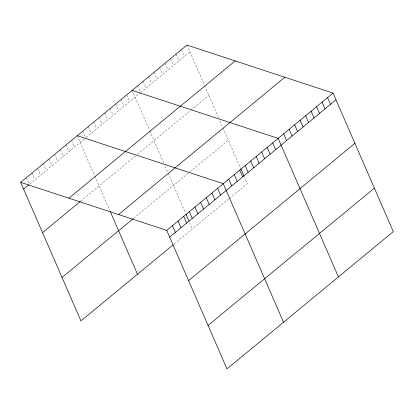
<?xml version="1.0" encoding="UTF-8"?>
<svg xmlns="http://www.w3.org/2000/svg" width="414" height="414" viewBox="0 0 414 414"><rect width="100%" height="100%" fill="white"/><g stroke="black" fill="none" stroke-linecap="round" stroke-linejoin="round"><path stroke-width="0.31" stroke-dasharray="2.07 1.55" d="M29.761 184.064L85.217 138.286M86.133 137.531L140.103 92.979M140.558 92.601L189.959 51.828M80.72 201.106L135.688 155.731M137.515 154.22L190.575 110.424M191.03 110.046L208.868 95.323M133.675 218.292L188.561 172.985M189.933 171.851L228.357 140.134M174.087 244.043L228.973 198.736M229.428 198.358L247.267 183.63L244.565 177.42M187.024 45.079L204.449 85.155M204.697 85.719L218.742 118.021M220.005 120.929L222.789 127.331M223.042 127.916L240.637 168.379M181.534 49.608L184.468 56.361M176.048 54.141L178.983 60.889M170.558 58.669L173.492 65.422M165.067 63.202L168.001 69.95M159.581 67.73L162.516 74.484M154.091 72.264L157.025 79.012M148.605 76.792L151.54 83.545M143.115 81.325L146.049 88.073M137.624 85.853L140.315 92.043M132.138 90.387L149.563 130.462M149.806 131.026L163.597 162.743M165.119 166.237L167.903 172.638M168.156 173.223L185.503 213.122M189.679 222.727L192.381 228.937M126.648 94.915L129.582 101.663M121.157 99.448L124.091 106.196M115.672 103.976L118.606 110.724M110.181 108.509L113.115 115.258M104.695 113.038L107.63 119.786M99.205 117.571L102.139 124.319M93.714 122.099L96.648 128.847M88.229 126.632L91.163 133.38M82.738 131.16L85.672 137.909M77.252 135.694L94.677 175.769M94.92 176.333L109.726 210.379M71.596 140.362L74.53 147.11M65.94 145.029L68.874 151.778M60.284 149.697L63.218 156.445M54.632 154.365L57.567 161.113M48.976 159.033L51.91 165.781M43.32 163.701L46.254 170.449M37.664 168.369L40.598 175.117M32.013 173.036L34.947 179.785M26.356 177.704L29.29 184.453"/><path stroke-width="0.62" d="M20.7 182.372L187.024 45.079L333.058 93.078L393.3 231.628L226.975 368.921L166.733 230.37L20.7 182.372L80.942 320.922L173.171 244.793M23.634 189.12L28.82 184.841M68.89 198.213L235.214 60.92M42.549 232.616L80.249 201.499M118.544 214.53L284.863 77.237M62.033 277.432L133.22 218.67M166.733 230.37L333.058 93.078M169.668 237.118L335.992 99.826M188.577 280.614L354.901 143.322M208.066 325.425L374.385 188.132M132.138 90.387L278.167 138.385L338.414 276.935M77.252 135.694L223.281 183.687L283.528 322.242M327.567 97.606L330.501 104.354M322.076 102.139L325.011 108.887M316.591 106.667L319.525 113.415M311.1 111.2L314.035 117.949M305.615 115.729L308.549 122.477M300.124 120.262L303.058 127.01M294.633 124.79L297.568 131.538M289.148 129.323L292.082 136.071M283.657 133.851L286.591 140.6M272.681 142.913L275.615 149.661M267.19 147.446L270.125 154.194M261.705 151.974L264.639 158.722M256.214 156.502L259.148 163.256M250.724 161.036L253.658 167.784M245.238 165.564L248.172 172.317M240.881 168.943L244.074 176.286M239.747 170.097L242.682 176.845M234.262 174.625L237.196 181.379M228.771 179.158L231.705 185.907M217.629 188.354L220.564 195.108M211.973 193.022L214.907 199.776M206.317 197.695L209.251 204.444M200.661 202.363L203.595 209.111M195.01 207.031L197.944 213.779M189.353 211.699L192.287 218.447M185.995 214.25L188.944 221.029M183.697 216.367L186.631 223.115M178.041 221.035L180.975 227.783M172.39 225.702L175.324 232.451M110.233 211.544L137.495 274.244"/></g></svg>
